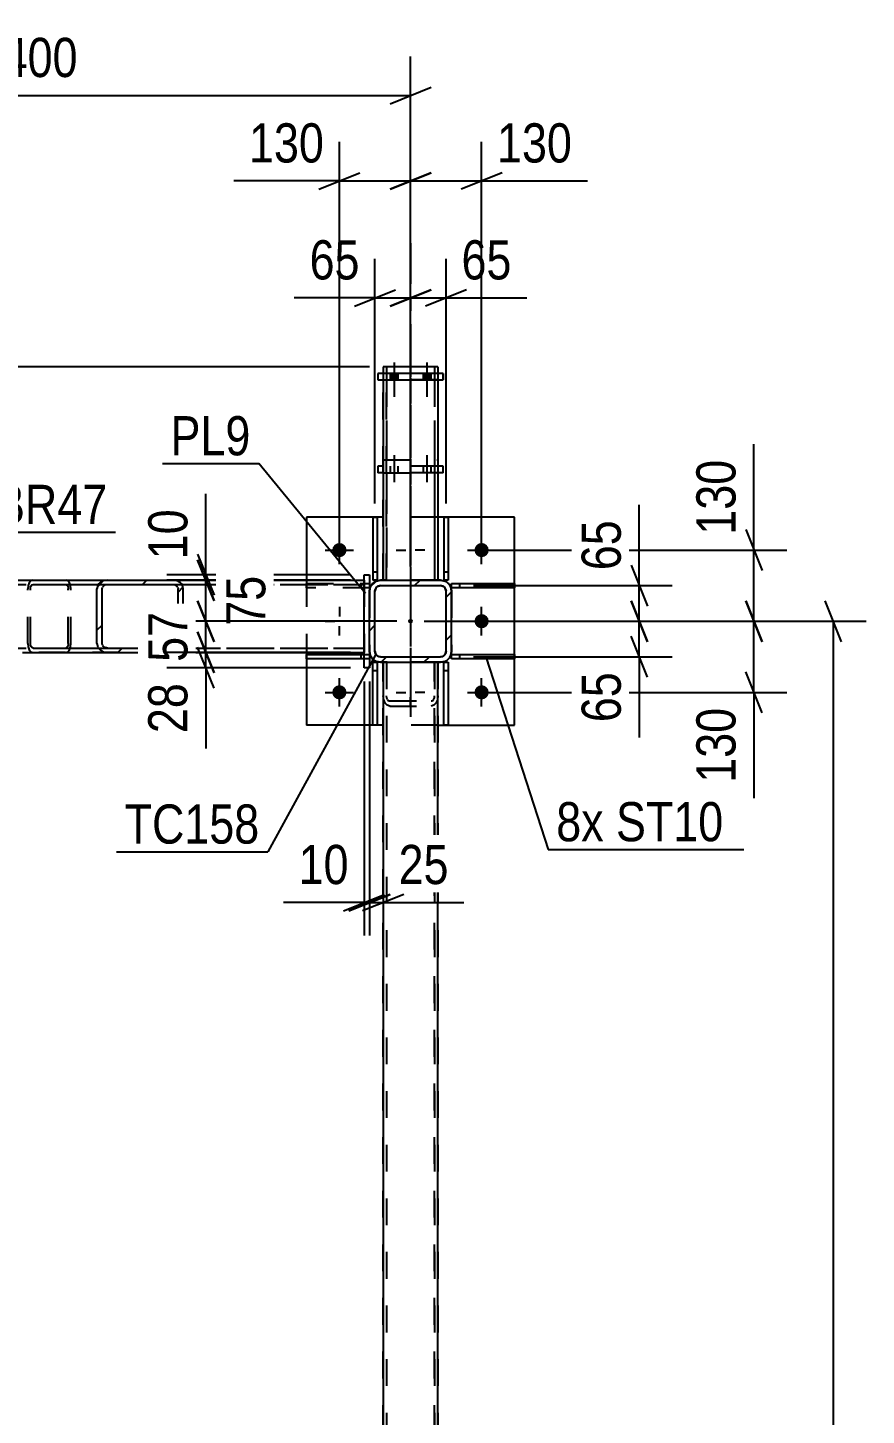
# Model space of a CAD drawing. Header units: millimetres. Extents: x -851 to 338, y -786 to 55.
# Drawn here: x 29.1 to 90.5, y -236.6 to -135.2 of the extents above; entities that cross this region are included whole.
import ezdxf

# ---------------------------------------------------------------- set-up
doc = ezdxf.new("R2010")
doc.units = ezdxf.units.MM
doc.linetypes.add('DXK_LINE_DOT2', pattern=[3.9198, 1.9599, -1.9599])
doc.linetypes.add('DXK_LINE_DOT3', pattern=[5.9187, 2.979, -0.9799, 0.9799, -0.9799])
doc.styles.add('Arial Narrow', font='ARIALN.TTF', dxfattribs={"height": 0.2})

# ---------------------------------------------------------------- blocks, each defined once
blk = doc.blocks.new('Part-232933133-10491 - 10128')
at = {"color": 2, "linetype": 'Continuous'}
for p, q in [((55.12, -181.56), (55.12, -256.75)), ((59.12, -256.75), (59.12, -181.56))]:
    blk.add_line(p, q, dxfattribs=at)
at = {"color": 7, "linetype": 'DXK_LINE_DOT2'}
for p, q in [((59.12, -181.56), (55.12, -181.56)), ((55.36, -181.56), (55.36, -300.56)), ((58.88, -181.56), (58.88, -300.56)), ((55.16, -184.31), (55.12, -184.02)), ((55.26, -184.55), (55.16, -184.31)), ((55.42, -184.71), (55.26, -184.55)), ((55.38, -184.17), (55.36, -184.02)), ((55.42, -184.25), (55.38, -184.17)), ((55.43, -184.29), (55.42, -184.25)), ((55.43, -184.29), (55.51, -184.37)), ((55.51, -184.37), (55.6, -184.39)), ((55.6, -184.39), (58.64, -184.39)), ((58.64, -184.39), (58.74, -184.37)), ((58.74, -184.37), (58.81, -184.29)), ((58.81, -184.29), (58.83, -184.25)), ((58.83, -184.25), (58.87, -184.17)), ((58.98, -184.55), (58.83, -184.71)), ((58.87, -184.17), (58.88, -184.02)), ((59.09, -184.31), (58.98, -184.55)), ((59.12, -184.02), (59.09, -184.31)), ((55.6, -184.76), (55.42, -184.71)), ((55.6, -184.76), (58.64, -184.76)), ((58.83, -184.71), (58.64, -184.76))]:
    blk.add_line(p, q, dxfattribs=at)
blk = doc.blocks.new('Part-232933133-10271 - 10128')
at = {"color": 2, "linetype": 'Continuous'}
for p, q in [((59.56, -186.16), (59.56, -181.56)), ((59.56, -181.56), (59.88, -181.56)), ((59.88, -181.56), (59.88, -186.16)), ((59.88, -186.16), (59.56, -186.16))]:
    blk.add_line(p, q, dxfattribs=at)
at = {"color": 7, "linetype": 'DXK_LINE_DOT2'}
blk.add_line((59.56, -182.16), (59.88, -182.16), dxfattribs=at)
blk = doc.blocks.new('Part-232933133-10291 - 10128')
at = {"color": 7, "linetype": 'DXK_LINE_DOT2'}
for p, q in [((49.52, -175.8), (54.12, -175.8)), ((49.52, -176.12), (49.52, -175.8)), ((54.12, -176.12), (49.52, -176.12)), ((53.52, -176.12), (53.52, -175.8)), ((54.12, -175.8), (54.12, -176.12))]:
    blk.add_line(p, q, dxfattribs=at)
blk = doc.blocks.new('Part-232933133-10435 - 10128')
at = {"color": 7, "linetype": 'DXK_LINE_DOT2'}
for p, q in [((29.15, -175.95), (29.12, -176.2)), ((29.12, -180.2), (29.12, -176.2)), ((29.24, -175.75), (29.15, -175.95)), ((29.36, -175.61), (29.24, -175.75)), ((29.32, -176.2), (29.33, -176.08)), ((29.32, -180.2), (29.32, -176.2)), ((29.33, -176.08), (29.37, -175.97)), ((29.51, -175.56), (29.36, -175.61)), ((29.37, -175.97), (29.43, -175.9)), ((29.43, -175.9), (29.51, -175.88)), ((29.51, -175.56), (31.9, -175.56)), ((29.51, -175.56), (53.72, -175.56)), ((29.51, -175.88), (31.9, -175.88)), ((29.51, -175.88), (53.72, -175.88)), ((31.9, -175.56), (39.73, -175.56)), ((32.05, -175.61), (31.9, -175.56)), ((31.9, -175.88), (53.72, -175.88)), ((31.9, -175.88), (31.97, -175.9)), ((31.97, -175.9), (32.04, -175.97)), ((32.04, -175.97), (32.08, -176.08)), ((32.17, -175.75), (32.05, -175.61)), ((32.08, -176.08), (32.09, -176.2)), ((32.09, -180.2), (32.09, -176.2)), ((32.25, -175.95), (32.17, -175.75)), ((32.28, -176.2), (32.25, -175.95)), ((32.28, -180.2), (32.28, -176.2)), ((53.72, -175.56), (53.72, -180.84)), ((29.12, -180.2), (29.15, -180.44)), ((29.15, -180.44), (29.24, -180.65)), ((29.33, -180.32), (29.32, -180.2)), ((29.37, -180.42), (29.33, -180.32)), ((29.43, -180.49), (29.37, -180.42)), ((29.51, -180.52), (29.43, -180.49)), ((29.51, -180.52), (31.9, -180.52)), ((29.51, -180.52), (53.72, -180.52)), ((31.97, -180.49), (31.9, -180.52)), ((31.9, -180.52), (53.72, -180.52)), ((32.04, -180.42), (31.97, -180.49)), ((32.08, -180.32), (32.04, -180.42)), ((32.09, -180.2), (32.08, -180.32)), ((32.17, -180.65), (32.25, -180.44)), ((32.25, -180.44), (32.28, -180.2)), ((29.24, -180.65), (29.36, -180.79)), ((29.36, -180.79), (29.51, -180.84)), ((29.51, -180.84), (31.9, -180.84)), ((29.51, -180.84), (53.72, -180.84)), ((31.9, -180.84), (32.05, -180.79)), ((31.9, -180.84), (39.73, -180.84)), ((32.05, -180.79), (32.17, -180.65))]:
    blk.add_line(p, q, dxfattribs=at)
at = {"color": 2, "linetype": 'Continuous'}
for p, q in [((39.73, -175.56), (53.72, -175.56)), ((39.73, -180.84), (53.72, -180.84))]:
    blk.add_line(p, q, dxfattribs=at)
blk = doc.blocks.new('Part-232933133-10187 - 10128')
at = {"color": 2, "linetype": 'Continuous'}
for p, q in [((53.72, -175.16), (54.12, -175.16)), ((53.72, -181.96), (53.72, -175.16)), ((54.12, -175.16), (54.12, -176.36)), ((54.12, -180.76), (54.12, -181.96)), ((54.12, -181.96), (53.72, -181.96))]:
    blk.add_line(p, q, dxfattribs=at)
at = {"color": 7, "linetype": 'DXK_LINE_DOT2'}
blk.add_line((54.12, -176.36), (54.12, -180.76), dxfattribs=at)
blk = doc.blocks.new('Part-232933133-10266 - 10128')
at = {"color": 2, "linetype": 'Continuous'}
for p, q in [((54.36, -186.16), (54.36, -181.56)), ((54.36, -181.56), (54.68, -181.56)), ((54.68, -181.56), (54.68, -186.16)), ((54.68, -186.16), (54.36, -186.16))]:
    blk.add_line(p, q, dxfattribs=at)
at = {"color": 7, "linetype": 'DXK_LINE_DOT2'}
blk.add_line((54.36, -182.16), (54.68, -182.16), dxfattribs=at)
blk = doc.blocks.new('Bolt-232933133-10204 - 10128')
at = {"linetype": 'Continuous'}
for points in [[(51.92, -172.84, -1), (51.92, -173.88, -1)], [(62.32, -172.84, -1), (62.32, -173.88, -1)], [(62.32, -178.04, -1), (62.32, -179.08, -1)], [(51.92, -183.24, -1), (51.92, -184.28, -1)], [(62.32, -183.24, -1), (62.32, -184.28, -1)]]:
    blk.add_hatch(color=1, dxfattribs=at).paths.add_polyline_path(points)
at = {"color": 1, "linetype": 'Continuous'}
for p, q in [((51.92, -174.4), (51.92, -172.32)), ((57.12, -172.32), (57.12, -173.01)), ((62.32, -174.4), (62.32, -172.32)), ((50.88, -173.36), (52.96, -173.36)), ((56.08, -173.36), (56.78, -173.36)), ((58.16, -173.36), (57.47, -173.36)), ((61.28, -173.36), (63.36, -173.36)), ((57.12, -174.4), (57.12, -173.71)), ((51.92, -177.52), (51.92, -178.21)), ((62.32, -179.6), (62.32, -177.52)), ((50.88, -178.56), (51.58, -178.56)), ((51.92, -179.6), (51.92, -178.91)), ((52.96, -178.56), (52.27, -178.56)), ((61.28, -178.56), (63.36, -178.56)), ((51.92, -184.8), (51.92, -182.72)), ((57.12, -182.72), (57.12, -183.41)), ((62.32, -184.8), (62.32, -182.72)), ((50.88, -183.76), (52.96, -183.76)), ((56.08, -183.76), (56.78, -183.76)), ((57.12, -184.8), (57.12, -184.11)), ((58.16, -183.76), (57.47, -183.76)), ((61.28, -183.76), (63.36, -183.76))]:
    blk.add_line(p, q, dxfattribs=at)
blk = doc.blocks.new('Part-232933133-10527 - 10128')
at = {"linetype": 'Continuous'}
h = blk.add_hatch(dxfattribs=at)
h.set_pattern_fill('', scale=0.7, style=0, pattern_type=0)
h.set_pattern_definition([(45, (34.653, -175.6067), (-1.57154, 1.57154), [])])
h.paths.add_polyline_path([(34.95, -175.56), (34.65, -175.61), (34.4, -175.75), (34.24, -175.95), (34.18, -176.2), (34.18, -180.2), (34.24, -180.44), (34.4, -180.65), (34.65, -180.79), (34.95, -180.84), (39.73, -180.84), (40.03, -180.79), (40.28, -180.65), (40.44, -180.44), (40.5, -180.2), (40.5, -176.2), (40.44, -175.95), (40.28, -175.75), (40.03, -175.61), (39.73, -175.56)])
h.paths.add_polyline_path([(39.73, -175.88), (39.88, -175.9), (40, -175.97), (40.09, -176.08), (40.12, -176.2), (40.12, -180.2), (40.09, -180.32), (40, -180.42), (39.88, -180.49), (39.73, -180.52), (34.95, -180.52), (34.8, -180.49), (34.68, -180.42), (34.59, -180.32), (34.56, -180.2), (34.56, -176.2), (34.59, -176.08), (34.68, -175.97), (34.8, -175.9), (34.95, -175.88)])
at = {"color": 2, "linetype": 'Continuous'}
for p, q in [((3.52, -175.56), (18.51, -175.56)), ((28.74, -175.56), (34.95, -175.56)), ((34.24, -175.95), (34.18, -176.2)), ((34.18, -180.2), (34.18, -176.2)), ((34.56, -176.2), (34.59, -176.08)), ((34.56, -180.2), (34.56, -176.2)), ((34.95, -175.56), (34.65, -175.61)), ((34.8, -175.9), (34.95, -175.88)), ((34.95, -175.56), (39.73, -175.56)), ((34.95, -175.88), (39.73, -175.88)), ((40.03, -175.61), (39.73, -175.56)), ((39.73, -175.88), (39.88, -175.9)), ((40.09, -176.08), (40.12, -176.2)), ((40.12, -180.2), (40.12, -176.2)), ((40.5, -176.2), (40.44, -175.95)), ((40.5, -180.2), (40.5, -176.2)), ((34.18, -180.2), (34.24, -180.44)), ((34.59, -180.32), (34.56, -180.2)), ((34.95, -180.52), (34.8, -180.49)), ((34.95, -180.52), (39.73, -180.52)), ((39.88, -180.49), (39.73, -180.52)), ((40.12, -180.2), (40.09, -180.32)), ((40.44, -180.44), (40.5, -180.2)), ((3.52, -180.84), (18.51, -180.84)), ((28.74, -180.84), (34.95, -180.84)), ((34.65, -180.79), (34.95, -180.84)), ((34.95, -180.84), (39.73, -180.84)), ((39.73, -180.84), (40.03, -180.79))]:
    blk.add_line(p, q, dxfattribs=at)
at = {"color": 7, "linetype": 'DXK_LINE_DOT2'}
for p, q in [((3.52, -175.56), (39.73, -175.56)), ((3.52, -175.56), (3.52, -180.84)), ((3.52, -175.88), (34.95, -175.88)), ((3.52, -175.88), (39.73, -175.88)), ((18.51, -175.56), (28.74, -175.56)), ((3.52, -180.52), (39.73, -180.52)), ((3.52, -180.52), (34.95, -180.52)), ((39.73, -180.84), (3.52, -180.84)), ((18.51, -180.84), (28.74, -180.84))]:
    blk.add_line(p, q, dxfattribs=at)
at = {"color": 2, "linetype": 'Continuous'}
for centre, radius, start, end in [((34.87, -176.29), 0.716, 107.7012, 152.0538), ((34.91, -176.24), 0.358, 107.7012, 152.0538), ((39.77, -176.24), 0.358, 27.9464, 72.2988), ((39.81, -176.29), 0.716, 27.9464, 72.2988), ((34.87, -180.11), 0.716, 207.9464, 252.2988), ((34.91, -180.15), 0.358, 207.9464, 252.2988), ((39.77, -180.15), 0.358, 287.7012, 332.0538), ((39.81, -180.11), 0.716, 287.7012, 332.0538)]:
    blk.add_arc(centre, radius, start, end, dxfattribs=at)
blk = doc.blocks.new('Part-232933133-10448 - 10128')
at = {"linetype": 'Continuous'}
h = blk.add_hatch(dxfattribs=at)
h.set_pattern_fill('', scale=0.7, style=0, pattern_type=0)
h.set_pattern_definition([(45, (54.6177, -175.619), (-1.57154, 1.57154), [])])
h.paths.add_polyline_path([(54.92, -175.56), (54.62, -175.62), (54.36, -175.79), (54.18, -176.05), (54.12, -176.36), (54.12, -180.76), (54.18, -181.06), (54.36, -181.32), (54.62, -181.5), (54.92, -181.56), (59.32, -181.56), (59.63, -181.5), (59.89, -181.32), (60.06, -181.06), (60.12, -180.76), (60.12, -176.36), (60.06, -176.05), (59.89, -175.79), (59.63, -175.62), (59.32, -175.56)])
h.paths.add_polyline_path([(59.48, -175.99), (59.61, -176.08), (59.69, -176.21), (59.72, -176.36), (59.72, -180.76), (59.69, -180.91), (59.61, -181.04), (59.48, -181.13), (59.32, -181.16), (54.92, -181.16), (54.77, -181.13), (54.64, -181.04), (54.55, -180.91), (54.52, -180.76), (54.52, -176.36), (54.55, -176.21), (54.64, -176.08), (54.77, -175.99), (54.92, -175.96), (59.32, -175.96)])
blk.add_hatch(color=30, dxfattribs=at).paths.add_polyline_path([(57.12, -178.66, -1), (57.12, -178.46, -1)])
at = {"color": 7, "linetype": 'DXK_LINE_DOT2'}
for p, q in [((54.12, -176.36), (54.18, -176.05)), ((54.12, -176.36), (54.12, -180.76)), ((54.55, -176.21), (54.52, -176.36)), ((54.52, -180.76), (54.52, -176.36)), ((54.62, -175.62), (54.92, -175.56)), ((54.92, -175.96), (54.77, -175.99)), ((59.32, -175.56), (54.92, -175.56)), ((54.92, -175.96), (59.32, -175.96)), ((59.32, -175.56), (59.63, -175.62)), ((59.48, -175.99), (59.32, -175.96)), ((59.72, -176.36), (59.69, -176.21)), ((59.72, -180.76), (59.72, -176.36)), ((60.06, -176.05), (60.12, -176.36)), ((60.12, -176.36), (60.12, -180.76)), ((54.18, -181.06), (54.12, -180.76)), ((54.52, -180.76), (54.55, -180.91)), ((54.92, -181.56), (54.62, -181.5)), ((54.77, -181.13), (54.92, -181.16)), ((54.92, -181.16), (59.32, -181.16)), ((59.32, -181.56), (54.92, -181.56)), ((59.32, -181.16), (59.48, -181.13)), ((59.63, -181.5), (59.32, -181.56)), ((59.69, -180.91), (59.72, -180.76)), ((60.12, -180.76), (60.06, -181.06))]:
    blk.add_line(p, q, dxfattribs=at)
at = {"color": 2, "linetype": 'Continuous'}
for p, q in [((54.18, -176.05), (54.12, -176.36)), ((54.12, -176.36), (54.12, -176.36)), ((54.12, -180.76), (54.12, -176.36)), ((54.52, -176.36), (54.55, -176.21)), ((54.52, -176.36), (54.52, -176.36)), ((54.52, -180.76), (54.52, -176.36)), ((54.92, -175.56), (54.62, -175.62)), ((54.77, -175.99), (54.92, -175.96)), ((54.92, -175.56), (54.92, -175.56)), ((54.92, -175.56), (59.32, -175.56)), ((54.92, -175.96), (54.92, -175.96)), ((54.92, -175.96), (59.32, -175.96)), ((59.32, -175.56), (59.32, -175.56)), ((59.63, -175.62), (59.32, -175.56)), ((59.32, -175.96), (59.32, -175.96)), ((59.32, -175.96), (59.48, -175.99)), ((59.69, -176.21), (59.72, -176.36)), ((59.72, -176.36), (59.72, -176.36)), ((59.72, -180.76), (59.72, -176.36)), ((60.12, -176.36), (60.06, -176.05)), ((60.12, -176.36), (60.12, -176.36)), ((60.12, -180.76), (60.12, -176.36)), ((54.12, -180.76), (54.12, -180.76)), ((54.12, -180.76), (54.18, -181.06)), ((54.52, -180.76), (54.52, -180.76)), ((54.55, -180.91), (54.52, -180.76)), ((54.62, -181.5), (54.92, -181.56)), ((54.92, -181.16), (54.77, -181.13)), ((54.92, -181.16), (54.92, -181.16)), ((54.92, -181.16), (59.32, -181.16)), ((54.92, -181.56), (54.92, -181.56)), ((54.92, -181.56), (59.32, -181.56)), ((59.48, -181.13), (59.32, -181.16)), ((59.32, -181.16), (59.32, -181.16)), ((59.32, -181.56), (59.63, -181.5)), ((59.32, -181.56), (59.32, -181.56)), ((59.72, -180.76), (59.69, -180.91)), ((59.72, -180.76), (59.72, -180.76)), ((60.06, -181.06), (60.12, -180.76)), ((60.12, -180.76), (60.12, -180.76))]:
    blk.add_line(p, q, dxfattribs=at)
at = {"color": 30, "linetype": 'DXK_LINE_DOT3'}
blk.add_line((57.12, -178.56), (57.12, -178.56), dxfattribs=at)
at = {"color": 30, "linetype": 'Continuous'}
blk.add_circle((57.12, -178.56), 0.1, dxfattribs=at)
at = {"color": 7, "linetype": 'DXK_LINE_DOT2'}
for centre, radius, start, end in [((54.92, -176.36), 0.8, 112.5, 157.5), ((54.92, -176.36), 0.4, 112.5, 157.5), ((59.32, -176.36), 0.4, 22.5, 67.5), ((59.32, -176.36), 0.8, 22.5, 67.5), ((54.92, -180.76), 0.8, 202.5, 247.5), ((54.92, -180.76), 0.4, 202.5, 247.5), ((59.32, -180.76), 0.4, 292.5, 337.5), ((59.32, -180.76), 0.8, 292.5, 337.5)]:
    blk.add_arc(centre, radius, start, end, dxfattribs=at)
at = {"color": 2, "linetype": 'Continuous'}
for centre, radius, start, end in [((54.92, -176.36), 0.8, 112.5, 157.5), ((54.92, -176.36), 0.4, 112.5, 157.5), ((59.32, -176.36), 0.4, 22.5, 67.5), ((59.32, -176.36), 0.8, 22.5, 67.5), ((54.92, -180.76), 0.8, 202.5, 247.5), ((54.92, -180.76), 0.4, 202.5, 247.5), ((59.32, -180.76), 0.4, 292.5, 337.5), ((59.32, -180.76), 0.8, 292.5, 337.5)]:
    blk.add_arc(centre, radius, start, end, dxfattribs=at)
blk = doc.blocks.new('Part-232933133-10276 - 10128')
at = {"color": 2, "linetype": 'Continuous'}
for p, q in [((54.36, -170.96), (54.36, -175.56)), ((54.36, -170.96), (54.68, -170.96)), ((54.68, -170.96), (54.68, -175.56)), ((54.68, -175.56), (54.36, -175.56))]:
    blk.add_line(p, q, dxfattribs=at)
at = {"color": 7, "linetype": 'DXK_LINE_DOT2'}
blk.add_line((54.36, -174.96), (54.68, -174.96), dxfattribs=at)
blk = doc.blocks.new('Part-232933133-10281 - 10128')
at = {"color": 2, "linetype": 'Continuous'}
for p, q in [((59.56, -170.96), (59.56, -175.56)), ((59.56, -170.96), (59.88, -170.96)), ((59.88, -170.96), (59.88, -175.56)), ((59.88, -175.56), (59.56, -175.56))]:
    blk.add_line(p, q, dxfattribs=at)
at = {"color": 7, "linetype": 'DXK_LINE_DOT2'}
blk.add_line((59.56, -174.96), (59.88, -174.96), dxfattribs=at)
blk = doc.blocks.new('Part-232933133-10286 - 10128')
at = {"color": 2, "linetype": 'Continuous'}
for p, q in [((49.52, -181), (53.72, -181)), ((49.52, -181.32), (49.52, -181)), ((53.72, -181.32), (49.52, -181.32))]:
    blk.add_line(p, q, dxfattribs=at)
at = {"color": 7, "linetype": 'DXK_LINE_DOT2'}
for p, q in [((53.52, -181.32), (53.52, -181)), ((53.72, -181), (54.12, -181)), ((54.12, -181.32), (53.72, -181.32)), ((54.12, -181), (54.12, -181.32))]:
    blk.add_line(p, q, dxfattribs=at)
blk = doc.blocks.new('Part-232933133-10296 - 10128')
at = {"color": 2, "linetype": 'Continuous'}
for p, q in [((60.12, -181.32), (60.12, -181)), ((60.12, -181), (64.72, -181)), ((64.72, -181.32), (60.12, -181.32)), ((64.72, -181), (64.72, -181.32))]:
    blk.add_line(p, q, dxfattribs=at)
at = {"color": 7, "linetype": 'DXK_LINE_DOT2'}
blk.add_line((60.72, -181.32), (60.72, -181), dxfattribs=at)
blk = doc.blocks.new('Part-232933133-10301 - 10128')
at = {"color": 2, "linetype": 'Continuous'}
for p, q in [((60.12, -176.12), (60.12, -175.8)), ((60.12, -175.8), (64.72, -175.8)), ((64.72, -176.12), (60.12, -176.12)), ((64.72, -175.8), (64.72, -176.12))]:
    blk.add_line(p, q, dxfattribs=at)
at = {"color": 7, "linetype": 'DXK_LINE_DOT2'}
blk.add_line((60.72, -176.12), (60.72, -175.8), dxfattribs=at)
blk = doc.blocks.new('Part-232933133-10445 - 10128')
at = {"color": 2, "linetype": 'Continuous'}
for p, q in [((49.52, -170.96), (49.52, -175.56)), ((55.12, -170.96), (49.52, -170.96)), ((64.72, -170.96), (59.12, -170.96)), ((64.72, -186.16), (64.72, -170.96)), ((49.52, -180.84), (49.52, -186.16)), ((55.12, -186.16), (49.52, -186.16)), ((59.12, -186.16), (64.72, -186.16))]:
    blk.add_line(p, q, dxfattribs=at)
at = {"color": 7, "linetype": 'DXK_LINE_DOT2'}
for p, q in [((59.12, -170.96), (55.12, -170.96)), ((49.52, -175.56), (49.52, -180.84)), ((59.12, -186.16), (55.12, -186.16))]:
    blk.add_line(p, q, dxfattribs=at)
blk = doc.blocks.new('Part-232933133-10544 - 10128')
at = {"color": 7, "linetype": 'DXK_LINE_DOT2'}
for p, q in [((55.12, -300.56), (55.12, -181.56)), ((55.12, -181.56), (59.12, -181.56)), ((55.36, -181.56), (55.36, -300.56)), ((58.88, -300.56), (58.88, -181.56)), ((59.12, -181.56), (59.12, -300.56))]:
    blk.add_line(p, q, dxfattribs=at)
blk = doc.blocks.new('Part-232933133-59873 - 10128')
at = {"color": 7, "linetype": 'DXK_LINE_DOT2'}
for p, q in [((59.52, -160.44), (54.72, -160.44)), ((54.72, -160.44), (54.72, -160.92)), ((54.72, -160.92), (59.52, -160.92)), ((59.52, -160.92), (59.52, -160.44))]:
    blk.add_line(p, q, dxfattribs=at)
blk = doc.blocks.new('Part-232933133-59868 - 10128')
at = {"color": 7, "linetype": 'DXK_LINE_DOT3'}
blk.add_line((57.12, -150.92), (57.12, -185.56), dxfattribs=at)
at = {"color": 2, "linetype": 'Continuous'}
for p, q in [((55.12, -160.92), (55.12, -175.56)), ((59.12, -160.92), (59.12, -175.56))]:
    blk.add_line(p, q, dxfattribs=at)
at = {"color": 7, "linetype": 'DXK_LINE_DOT2'}
for p, q in [((59.12, -160.92), (55.12, -160.92)), ((55.36, -160.92), (55.36, -175.56)), ((58.88, -160.92), (58.88, -175.56)), ((59.12, -175.56), (55.12, -175.56)), ((55.12, -175.56), (55.12, -175.56)), ((59.12, -175.56), (59.12, -175.56))]:
    blk.add_line(p, q, dxfattribs=at)
blk = doc.blocks.new('Part-232933133-59869 - 10128')
at = {"color": 2, "linetype": 'Continuous'}
for p, q in [((54.72, -160.44), (54.72, -160.92)), ((59.52, -160.44), (54.72, -160.44)), ((54.72, -160.92), (59.52, -160.92)), ((59.52, -160.44), (59.52, -160.92))]:
    blk.add_line(p, q, dxfattribs=at)
blk = doc.blocks.new('Part-232933133-59872 - 10128')
at = {"color": 7, "linetype": 'DXK_LINE_DOT3'}
blk.add_line((57.12, -150.92), (57.12, -185.56), dxfattribs=at)
at = {"color": 7, "linetype": 'DXK_LINE_DOT2'}
for p, q in [((55.12, -160.92), (59.12, -160.92)), ((55.12, -175.56), (55.12, -160.92)), ((55.36, -175.56), (55.36, -160.92)), ((58.88, -160.92), (58.88, -175.56)), ((59.12, -160.92), (59.12, -175.56)), ((59.12, -175.56), (55.12, -175.56))]:
    blk.add_line(p, q, dxfattribs=at)
blk = doc.blocks.new('Part-232933133-59876 - 10128')
at = {"color": 2, "linetype": 'Continuous'}
for p, q in [((55.12, -159.96), (55.12, -160.44)), ((59.12, -159.96), (55.12, -159.96)), ((59.12, -159.96), (59.12, -160.44))]:
    blk.add_line(p, q, dxfattribs=at)
at = {"color": 7, "linetype": 'DXK_LINE_DOT2'}
for p, q in [((55.36, -159.96), (55.36, -175.56)), ((55.38, -159.96), (55.36, -159.96)), ((55.36, -159.96), (55.38, -159.96)), ((55.42, -159.96), (55.38, -159.96)), ((55.38, -159.96), (55.42, -159.96)), ((58.88, -159.96), (58.88, -175.56)), ((55.12, -160.44), (55.12, -175.56)), ((59.12, -160.44), (59.12, -175.56)), ((59.12, -175.56), (55.12, -175.56))]:
    blk.add_line(p, q, dxfattribs=at)
blk = doc.blocks.new('Part-232933133-59897 - 10128')
at = {"color": 7, "linetype": 'DXK_LINE_DOT3'}
blk.add_line((57.12, -157.71), (57.12, -185.56), dxfattribs=at)
at = {"color": 7, "linetype": 'DXK_LINE_DOT2'}
for p, q in [((55.12, -167.71), (59.12, -167.71)), ((55.12, -175.56), (55.12, -167.71)), ((55.36, -175.56), (55.36, -167.71)), ((58.88, -167.71), (58.88, -175.56)), ((59.12, -167.71), (59.12, -175.56)), ((59.12, -175.56), (55.12, -175.56))]:
    blk.add_line(p, q, dxfattribs=at)
blk = doc.blocks.new('Part-232933133-59898 - 10128')
at = {"color": 2, "linetype": 'Continuous'}
for p, q in [((54.72, -167.23), (54.72, -167.71)), ((55.12, -167.23), (54.72, -167.23)), ((59.52, -167.23), (59.12, -167.23)), ((59.52, -167.71), (59.52, -167.23)), ((55.12, -167.71), (54.72, -167.71)), ((59.52, -167.71), (59.12, -167.71))]:
    blk.add_line(p, q, dxfattribs=at)
at = {"color": 7, "linetype": 'DXK_LINE_DOT2'}
for p, q in [((59.12, -167.23), (55.12, -167.23)), ((59.12, -167.71), (55.12, -167.71))]:
    blk.add_line(p, q, dxfattribs=at)
blk = doc.blocks.new('Part-232933133-59899 - 10128')
at = {"color": 7, "linetype": 'DXK_LINE_DOT2'}
for p, q in [((55.12, -166.75), (59.12, -166.75)), ((55.12, -175.56), (55.12, -166.75)), ((55.36, -175.56), (55.36, -166.75)), ((58.88, -166.75), (58.88, -175.56)), ((59.12, -166.75), (59.12, -175.56)), ((59.12, -175.56), (55.12, -175.56))]:
    blk.add_line(p, q, dxfattribs=at)
blk = doc.blocks.new('Bolt-232933133-59935 - 10128')
at = {"linetype": 'Continuous'}
for points in [[(55.64, -160.92), (56.2, -160.92), (56.2, -160.44), (55.64, -160.44)], [(55.64, -160.92), (56.2, -160.92), (56.2, -160.44), (55.64, -160.44)], [(58.04, -160.92), (58.6, -160.92), (58.6, -160.44), (58.04, -160.44)], [(58.04, -160.92), (58.6, -160.92), (58.6, -160.44), (58.04, -160.44)]]:
    blk.add_hatch(color=1, dxfattribs=at).paths.add_polyline_path(points)
at = {"color": 1, "linetype": 'Continuous'}
for p, q in [((55.92, -159.64), (55.92, -162.16)), ((55.92, -159.64), (55.92, -162.16)), ((58.32, -159.64), (58.32, -162.16)), ((58.32, -159.64), (58.32, -162.16)), ((55.64, -160.44), (55.64, -160.92)), ((55.64, -160.44), (55.64, -160.92)), ((56.2, -160.44), (56.2, -160.92)), ((56.2, -160.44), (56.2, -160.92)), ((58.04, -160.44), (58.04, -160.92)), ((58.04, -160.44), (58.04, -160.92)), ((58.6, -160.44), (58.6, -160.92)), ((58.6, -160.44), (58.6, -160.92))]:
    blk.add_line(p, q, dxfattribs=at)
blk = doc.blocks.new('Bolt-232933133-59937 - 10128')
at = {"linetype": 'Continuous'}
for points in [[(55.64, -160.92), (56.2, -160.92), (56.2, -160.44), (55.64, -160.44)], [(55.64, -160.92), (56.2, -160.92), (56.2, -160.44), (55.64, -160.44)], [(58.04, -160.92), (58.6, -160.92), (58.6, -160.44), (58.04, -160.44)], [(58.04, -160.92), (58.6, -160.92), (58.6, -160.44), (58.04, -160.44)]]:
    blk.add_hatch(color=1, dxfattribs=at).paths.add_polyline_path(points)
at = {"color": 1, "linetype": 'Continuous'}
for p, q in [((55.92, -159.64), (55.92, -162.16)), ((55.92, -159.64), (55.92, -162.16)), ((58.32, -159.64), (58.32, -162.16)), ((58.32, -159.64), (58.32, -162.16)), ((55.64, -160.44), (55.64, -160.92)), ((55.64, -160.44), (55.64, -160.92)), ((56.2, -160.44), (56.2, -160.92)), ((56.2, -160.44), (56.2, -160.92)), ((58.04, -160.44), (58.04, -160.92)), ((58.04, -160.44), (58.04, -160.92)), ((58.6, -160.44), (58.6, -160.92)), ((58.6, -160.44), (58.6, -160.92))]:
    blk.add_line(p, q, dxfattribs=at)
blk = doc.blocks.new('Bolt-232933133-59947 - 10128')
at = {"color": 1, "linetype": 'DXK_LINE_DOT2'}
for p, q in [((55.64, -167.23), (55.64, -167.71)), ((55.64, -167.23), (55.64, -167.71)), ((55.92, -166.43), (55.92, -168.95)), ((55.92, -166.43), (55.92, -168.95)), ((56.2, -167.23), (56.2, -167.71)), ((56.2, -167.23), (56.2, -167.71)), ((58.04, -167.23), (58.04, -167.71)), ((58.04, -167.23), (58.04, -167.71)), ((58.32, -166.43), (58.32, -168.95)), ((58.32, -166.43), (58.32, -168.95)), ((58.6, -167.23), (58.6, -167.71)), ((58.6, -167.23), (58.6, -167.71))]:
    blk.add_line(p, q, dxfattribs=at)
blk = doc.blocks.new('StraightDimension-232933133-41991 - 10128')
at = {"color": 7, "linetype": 'Continuous'}
for p, q in [((53.72, -182.96), (53.72, -201.53)), ((54.12, -182.96), (54.12, -201.53)), ((52.22, -199.73), (55.22, -198.53)), ((55.62, -198.53), (52.62, -199.73)), ((53.72, -199.13), (47.82, -199.13)), ((53.72, -199.13), (47.82, -199.13)), ((53.72, -199.13), (54.12, -199.13))]:
    blk.add_line(p, q, dxfattribs=at)
at = {"color": 0}
blk.add_wipeout([(53.2, -198.38), (53.2, -194.18), (48.34, -194.18), (48.34, -198.38)], dxfattribs=at)
at = {"color": 3, "style": 'Arial Narrow'}
blk.add_text('10', height=2.863, dxfattribs=at).set_placement((48.94, -197.78))
blk = doc.blocks.new('StraightDimension-232933133-65411 - 10128')
at = {"color": 7, "linetype": 'Continuous'}
blk.add_line((54.12, -159.96), (-23.73, -159.96), dxfattribs=at)
blk = doc.blocks.new('StraightDimension-232933133-10866 - 10128')
at = {"color": 7, "linetype": 'Continuous'}
for p, q in [((57.12, -174.56), (57.12, -152.07)), ((59.72, -169.96), (59.72, -152.07)), ((55.62, -155.52), (58.62, -154.32)), ((57.12, -154.92), (59.72, -154.92)), ((61.22, -154.32), (58.22, -155.52)), ((59.72, -154.92), (65.63, -154.92)), ((59.72, -154.92), (65.63, -154.92))]:
    blk.add_line(p, q, dxfattribs=at)
at = {"color": 0}
blk.add_wipeout([(65.11, -154.17), (65.11, -149.97), (60.25, -149.97), (60.25, -154.17)], dxfattribs=at)
at = {"color": 3, "style": 'Arial Narrow'}
blk.add_text('65', height=2.863, dxfattribs=at).set_placement((60.85, -153.57))
blk = doc.blocks.new('StraightDimension-232933133-10579 - 10128')
at = {"color": 7, "linetype": 'Continuous'}
for p, q in [((1.12, -174.56), (1.12, -137.27)), ((57.12, -174.56), (57.12, -137.27)), ((2.62, -139.52), (-0.38, -140.72)), ((55.62, -140.72), (58.62, -139.52)), ((1.12, -140.12), (57.12, -140.12))]:
    blk.add_line(p, q, dxfattribs=at)
at = {"color": 0}
blk.add_wipeout([(33.38, -139.37), (33.38, -135.17), (24.87, -135.17), (24.87, -139.37)], dxfattribs=at)
at = {"color": 3, "style": 'Arial Narrow'}
blk.add_text('1400', height=2.863, dxfattribs=at).set_placement((25.47, -138.77))
blk = doc.blocks.new('StraightDimension-232933133-10590 - 10128')
at = {"color": 7, "linetype": 'Continuous'}
for p, q in [((88.65, -180.06), (87.45, -177.06)), ((61.12, -178.56), (90.45, -178.56)), ((88.05, -303.56), (88.05, -178.56))]:
    blk.add_line(p, q, dxfattribs=at)
blk = doc.blocks.new('StraightDimension-232933133-10879 - 10128')
at = {"color": 7, "linetype": 'Continuous'}
for p, q in [((54.52, -169.96), (54.52, -152.07)), ((57.12, -174.56), (57.12, -152.07)), ((54.52, -154.92), (48.62, -154.92)), ((54.52, -154.92), (48.62, -154.92)), ((53.02, -155.52), (56.02, -154.32)), ((54.52, -154.92), (57.12, -154.92)), ((58.62, -154.32), (55.62, -155.52))]:
    blk.add_line(p, q, dxfattribs=at)
at = {"color": 0}
blk.add_wipeout([(54, -154.17), (54, -149.97), (49.14, -149.97), (49.14, -154.17)], dxfattribs=at)
at = {"color": 3, "style": 'Arial Narrow'}
blk.add_text('65', height=2.863, dxfattribs=at).set_placement((49.74, -153.57))
blk = doc.blocks.new('StraightDimension-232933133-20411 - 10128')
at = {"color": 7, "linetype": 'Continuous'}
for p, q in [((51.92, -172.36), (51.92, -143.52)), ((57.12, -172.36), (57.12, -143.52)), ((50.42, -146.97), (53.42, -145.77)), ((58.62, -145.77), (55.62, -146.97)), ((51.92, -146.37), (44.19, -146.37)), ((51.92, -146.37), (44.19, -146.37)), ((51.92, -146.37), (57.12, -146.37))]:
    blk.add_line(p, q, dxfattribs=at)
at = {"color": 0}
blk.add_wipeout([(51.4, -145.62), (51.4, -141.42), (44.71, -141.42), (44.71, -145.62)], dxfattribs=at)
at = {"color": 3, "style": 'Arial Narrow'}
blk.add_text('130', height=2.863, dxfattribs=at).set_placement((45.31, -145.02))
blk = doc.blocks.new('StraightDimension-232933133-20413 - 10128')
at = {"color": 7, "linetype": 'Continuous'}
for p, q in [((57.12, -172.36), (57.12, -143.52)), ((62.32, -172.36), (62.32, -143.52)), ((55.62, -146.97), (58.62, -145.77)), ((63.82, -145.77), (60.82, -146.97)), ((57.12, -146.37), (62.32, -146.37)), ((62.32, -146.37), (70.06, -146.37)), ((62.32, -146.37), (70.06, -146.37))]:
    blk.add_line(p, q, dxfattribs=at)
at = {"color": 0}
blk.add_wipeout([(69.53, -145.62), (69.53, -141.42), (62.85, -141.42), (62.85, -145.62)], dxfattribs=at)
at = {"color": 3, "style": 'Arial Narrow'}
blk.add_text('130', height=2.863, dxfattribs=at).set_placement((63.45, -145.02))
blk = doc.blocks.new('StraightDimension-232933133-20445 - 10128')
at = {"color": 7, "linetype": 'Continuous'}
for p, q in [((81.64, -177.06), (82.84, -180.06)), ((63.32, -178.56), (84.64, -178.56)), ((82.24, -183.76), (82.24, -178.56)), ((82.84, -185.26), (81.64, -182.26)), ((63.32, -183.76), (84.64, -183.76)), ((82.24, -183.76), (82.24, -191.49)), ((82.24, -183.76), (82.24, -191.49))]:
    blk.add_line(p, q, dxfattribs=at)
at = {"color": 0}
blk.add_wipeout([(81.49, -184.28), (77.29, -184.28), (77.29, -190.97), (81.49, -190.97)], dxfattribs=at)
at = {"color": 3, "style": 'Arial Narrow'}
blk.add_text('130', height=2.863, rotation=90.0002, dxfattribs=at).set_placement((80.89, -190.37))
blk = doc.blocks.new('StraightDimension-232933133-20447 - 10128')
at = {"color": 7, "linetype": 'Continuous'}
for p, q in [((82.24, -173.36), (82.24, -165.62)), ((82.24, -173.36), (82.24, -165.62)), ((81.64, -171.86), (82.84, -174.86)), ((63.32, -173.36), (84.64, -173.36)), ((82.24, -178.56), (82.24, -173.36)), ((82.84, -180.06), (81.64, -177.06)), ((63.32, -178.56), (84.64, -178.56))]:
    blk.add_line(p, q, dxfattribs=at)
at = {"color": 0}
blk.add_wipeout([(81.49, -166.15), (77.29, -166.15), (77.29, -172.83), (81.49, -172.83)], dxfattribs=at)
at = {"color": 3, "style": 'Arial Narrow'}
blk.add_text('130', height=2.863, rotation=90.0002, dxfattribs=at).set_placement((80.89, -172.23))
blk = doc.blocks.new('StraightDimension-232933133-41990 - 10128')
at = {"color": 7, "linetype": 'Continuous'}
for p, q in [((54.12, -182.96), (54.12, -201.53)), ((55.12, -188.96), (55.12, -201.53)), ((52.62, -199.73), (55.62, -198.53)), ((56.62, -198.53), (53.62, -199.73)), ((54.12, -199.13), (55.12, -199.13)), ((55.12, -199.13), (61.03, -199.13)), ((55.12, -199.13), (61.03, -199.13))]:
    blk.add_line(p, q, dxfattribs=at)
at = {"color": 0}
blk.add_wipeout([(60.51, -198.38), (60.51, -194.18), (55.65, -194.18), (55.65, -198.38)], dxfattribs=at)
at = {"color": 3, "style": 'Arial Narrow'}
blk.add_text('25', height=2.863, dxfattribs=at).set_placement((56.25, -197.78))
blk = doc.blocks.new('StraightDimension-232933133-72335 - 10128')
at = {"color": 7, "linetype": 'Continuous'}
for p, q in [((42.15, -175.16), (42.15, -169.25)), ((42.15, -175.16), (42.15, -169.25)), ((41.55, -173.66), (42.75, -176.66)), ((42.75, -177.06), (41.55, -174.06)), ((52.72, -175.16), (39.3, -175.16)), ((42.15, -175.56), (42.15, -175.16)), ((52.72, -175.56), (39.3, -175.56))]:
    blk.add_line(p, q, dxfattribs=at)
at = {"color": 0}
blk.add_wipeout([(41.4, -169.78), (37.2, -169.78), (37.2, -174.63), (41.4, -174.63)], dxfattribs=at)
at = {"color": 3, "style": 'Arial Narrow'}
blk.add_text('10', height=2.863, rotation=90.0002, dxfattribs=at).set_placement((40.8, -174.03))
blk = doc.blocks.new('StraightDimension-232933133-72336 - 10128')
at = {"color": 7, "linetype": 'Continuous'}
for p, q in [((41.55, -174.06), (42.75, -177.06)), ((52.72, -175.56), (39.75, -175.56)), ((42.15, -178.56), (42.15, -175.56)), ((42.75, -180.06), (41.55, -177.06)), ((56.12, -178.56), (39.75, -178.56))]:
    blk.add_line(p, q, dxfattribs=at)
at = {"color": 0}
blk.add_wipeout([(47.1, -174.63), (42.9, -174.63), (42.9, -179.49), (47.1, -179.49)], dxfattribs=at)
at = {"color": 3, "style": 'Arial Narrow'}
blk.add_text('75', height=2.863, rotation=90.0002, dxfattribs=at).set_placement((46.5, -178.89))
blk = doc.blocks.new('StraightDimension-232933133-72337 - 10128')
at = {"color": 7, "linetype": 'Continuous'}
for p, q in [((41.55, -177.06), (42.75, -180.06)), ((56.12, -178.56), (39.3, -178.56)), ((42.75, -182.34), (41.55, -179.34)), ((42.15, -180.84), (42.15, -178.56)), ((52.72, -180.84), (39.3, -180.84))]:
    blk.add_line(p, q, dxfattribs=at)
at = {"color": 0}
blk.add_wipeout([(41.4, -177.27), (37.2, -177.27), (37.2, -182.13), (41.4, -182.13)], dxfattribs=at)
at = {"color": 3, "style": 'Arial Narrow'}
blk.add_text('57', height=2.863, rotation=90.0002, dxfattribs=at).set_placement((40.8, -181.53))
blk = doc.blocks.new('StraightDimension-232933133-72338 - 10128')
at = {"color": 7, "linetype": 'Continuous'}
for p, q in [((41.55, -179.34), (42.75, -182.34)), ((42.75, -183.46), (41.55, -180.46)), ((52.72, -180.84), (39.3, -180.84)), ((42.15, -181.96), (42.15, -180.84)), ((52.72, -181.96), (39.3, -181.96)), ((42.15, -181.96), (42.15, -187.86)), ((42.15, -181.96), (42.15, -187.86))]:
    blk.add_line(p, q, dxfattribs=at)
at = {"color": 0}
blk.add_wipeout([(41.4, -182.48), (37.2, -182.48), (37.2, -187.34), (41.4, -187.34)], dxfattribs=at)
at = {"color": 3, "style": 'Arial Narrow'}
blk.add_text('28', height=2.863, rotation=90.0002, dxfattribs=at).set_placement((40.8, -186.74))
blk = doc.blocks.new('StraightDimension-232933133-72652 - 10128')
at = {"color": 7, "linetype": 'Continuous'}
for p, q in [((73.85, -175.96), (73.85, -170.05)), ((73.85, -175.96), (73.85, -170.05)), ((73.25, -174.46), (74.45, -177.46)), ((61.72, -175.96), (76.25, -175.96)), ((73.85, -178.56), (73.85, -175.96)), ((74.45, -180.06), (73.25, -177.06)), ((58.12, -178.56), (76.25, -178.56))]:
    blk.add_line(p, q, dxfattribs=at)
at = {"color": 0}
blk.add_wipeout([(73.1, -170.58), (68.9, -170.58), (68.9, -175.43), (73.1, -175.43)], dxfattribs=at)
at = {"color": 3, "style": 'Arial Narrow'}
blk.add_text('65', height=2.863, rotation=90.0002, dxfattribs=at).set_placement((72.5, -174.83))
blk = doc.blocks.new('StraightDimension-232933133-72653 - 10128')
at = {"color": 7, "linetype": 'Continuous'}
for p, q in [((73.25, -177.06), (74.45, -180.06)), ((58.12, -178.56), (76.25, -178.56)), ((73.85, -181.16), (73.85, -178.56)), ((74.45, -182.66), (73.25, -179.66)), ((61.72, -181.16), (76.25, -181.16)), ((73.85, -181.16), (73.85, -187.06)), ((73.85, -181.16), (73.85, -187.06))]:
    blk.add_line(p, q, dxfattribs=at)
at = {"color": 0}
blk.add_wipeout([(73.1, -181.68), (68.9, -181.68), (68.9, -186.54), (73.1, -186.54)], dxfattribs=at)
at = {"color": 3, "style": 'Arial Narrow'}
blk.add_text('65', height=2.863, rotation=90.0002, dxfattribs=at).set_placement((72.5, -185.94))
blk = doc.blocks.new('Mark-232933133-42599 - 10128')
at = {"color": 30, "linetype": 'Continuous'}
for p in [(54.55, -181.02), (35.61, -195.42)]:
    blk.add_line(p, (46.68, -195.42), dxfattribs=at)
at = {"color": 0}
blk.add_wipeout([(46.08, -194.82), (46.08, -191.82), (36.21, -191.82), (36.21, -194.82)], dxfattribs=at)
blk.add_wipeout([(46.08, -194.82), (46.08, -191.82), (36.21, -191.82), (36.21, -194.82)], dxfattribs=at)
at = {"color": 3, "style": 'Arial Narrow'}
blk.add_text('TC158', height=2.863, dxfattribs=at).set_placement((36.21, -194.82))
blk = doc.blocks.new('Mark-232933133-10518 - 10128')
at = {"color": 30, "linetype": 'Continuous'}
for p, q in [((22.43, -176.95), (24.13, -172.05)), ((24.13, -172.05), (35.55, -172.05))]:
    blk.add_line(p, q, dxfattribs=at)
at = {"color": 0}
blk.add_wipeout([(34.95, -171.45), (34.95, -168.45), (24.73, -168.45), (24.73, -171.45)], dxfattribs=at)
blk.add_wipeout([(34.95, -171.45), (34.95, -168.45), (24.73, -168.45), (24.73, -171.45)], dxfattribs=at)
at = {"color": 3, "style": 'Arial Narrow'}
blk.add_text('TBR47', height=2.863, dxfattribs=at).set_placement((24.73, -171.45))
blk = doc.blocks.new('Mark-232933133-42034 - 10128')
at = {"color": 30, "linetype": 'Continuous'}
for p in [(38.97, -167.03), (53.82, -176.53)]:
    blk.add_line(p, (46.02, -167.03), dxfattribs=at)
at = {"color": 0}
blk.add_wipeout([(45.42, -166.43), (45.42, -163.43), (39.57, -163.43), (39.57, -166.43)], dxfattribs=at)
blk.add_wipeout([(45.42, -166.43), (45.42, -163.43), (39.57, -163.43), (39.57, -166.43)], dxfattribs=at)
at = {"color": 3, "style": 'Arial Narrow'}
blk.add_text('PL9', height=2.863, dxfattribs=at).set_placement((39.57, -166.43))
blk = doc.blocks.new('MarkSet-232933133-42700 - 10128')
at = {"color": 30, "linetype": 'Continuous'}
for p, q in [((62.65, -181.24), (67.18, -195.25)), ((67.18, -195.25), (81.5, -195.25))]:
    blk.add_line(p, q, dxfattribs=at)
at = {"color": 0}
for points in [[(71.25, -194.65), (71.25, -191.65), (67.78, -191.65), (67.78, -194.65)], [(80, -194.65), (80, -191.65), (72.15, -191.65), (72.15, -194.65)]]:
    blk.add_wipeout(points, dxfattribs=at)
for points in [[(71.25, -194.65), (71.25, -191.65), (67.78, -191.65), (67.78, -194.65)], [(80, -194.65), (80, -191.65), (72.15, -191.65), (72.15, -194.65)]]:
    blk.add_wipeout(points, dxfattribs=at)
at = {"color": 3, "style": 'Arial Narrow'}
for s, p in [('8x', (67.78, -194.65)), ('ST10', (72.15, -194.65))]:
    blk.add_text(s, height=2.863, dxfattribs=at).set_placement(p)

msp = doc.modelspace()

# ---------------------------------------------------------------- block references
for name in ['Part-232933133-59868 - 10128', 'Part-232933133-59872 - 10128', 'Part-232933133-59897 - 10128', 'Part-232933133-59876 - 10128', 'Bolt-232933133-59935 - 10128', 'Bolt-232933133-59937 - 10128', 'Part-232933133-59873 - 10128', 'Part-232933133-59869 - 10128', 'Part-232933133-59898 - 10128', 'Part-232933133-59899 - 10128', 'Bolt-232933133-59947 - 10128', 'Part-232933133-10445 - 10128', 'Part-232933133-10276 - 10128', 'Part-232933133-10281 - 10128', 'Bolt-232933133-10204 - 10128', 'Part-232933133-10187 - 10128', 'Part-232933133-10527 - 10128', 'Part-232933133-10435 - 10128', 'Part-232933133-10291 - 10128', 'Part-232933133-10448 - 10128', 'Part-232933133-10301 - 10128', 'Part-232933133-10286 - 10128', 'Part-232933133-10266 - 10128', 'Part-232933133-10491 - 10128', 'Part-232933133-10544 - 10128', 'Part-232933133-10271 - 10128', 'Part-232933133-10296 - 10128']:
    msp.add_blockref(name, (0, 0))

# ---------------------------------------------------------------- next in the draw order: block references
for name in ['StraightDimension-232933133-10866 - 10128', 'StraightDimension-232933133-10590 - 10128', 'StraightDimension-232933133-41991 - 10128']:
    msp.add_blockref(name, (0, 0))

# ---------------------------------------------------------------- next in the draw order: block references
for name in ['StraightDimension-232933133-65411 - 10128', 'StraightDimension-232933133-20445 - 10128']:
    msp.add_blockref(name, (0, 0))

# ---------------------------------------------------------------- next in the draw order: block references
for name in ['StraightDimension-232933133-10579 - 10128', 'StraightDimension-232933133-41990 - 10128']:
    msp.add_blockref(name, (0, 0))

# ---------------------------------------------------------------- next in the draw order: block references
for name in ['StraightDimension-232933133-10879 - 10128', 'Mark-232933133-10518 - 10128']:
    msp.add_blockref(name, (0, 0))

# ---------------------------------------------------------------- next in the draw order: block references
msp.add_blockref('StraightDimension-232933133-20411 - 10128', (0, 0))

# ---------------------------------------------------------------- next in the draw order: block references
for name in ['StraightDimension-232933133-20413 - 10128', 'StraightDimension-232933133-72335 - 10128']:
    msp.add_blockref(name, (0, 0))

# ---------------------------------------------------------------- next in the draw order: block references
for name in ['StraightDimension-232933133-20447 - 10128', 'StraightDimension-232933133-72336 - 10128']:
    msp.add_blockref(name, (0, 0))

# ---------------------------------------------------------------- next in the draw order: block references
for name in ['Mark-232933133-42034 - 10128', 'StraightDimension-232933133-72652 - 10128', 'StraightDimension-232933133-72337 - 10128']:
    msp.add_blockref(name, (0, 0))

# ---------------------------------------------------------------- next in the draw order: block references
for name in ['StraightDimension-232933133-72653 - 10128', 'StraightDimension-232933133-72338 - 10128']:
    msp.add_blockref(name, (0, 0))

# ---------------------------------------------------------------- next in the draw order: block references
for name in ['Mark-232933133-42599 - 10128', 'MarkSet-232933133-42700 - 10128']:
    msp.add_blockref(name, (0, 0))

doc.saveas('drawing.dxf')
